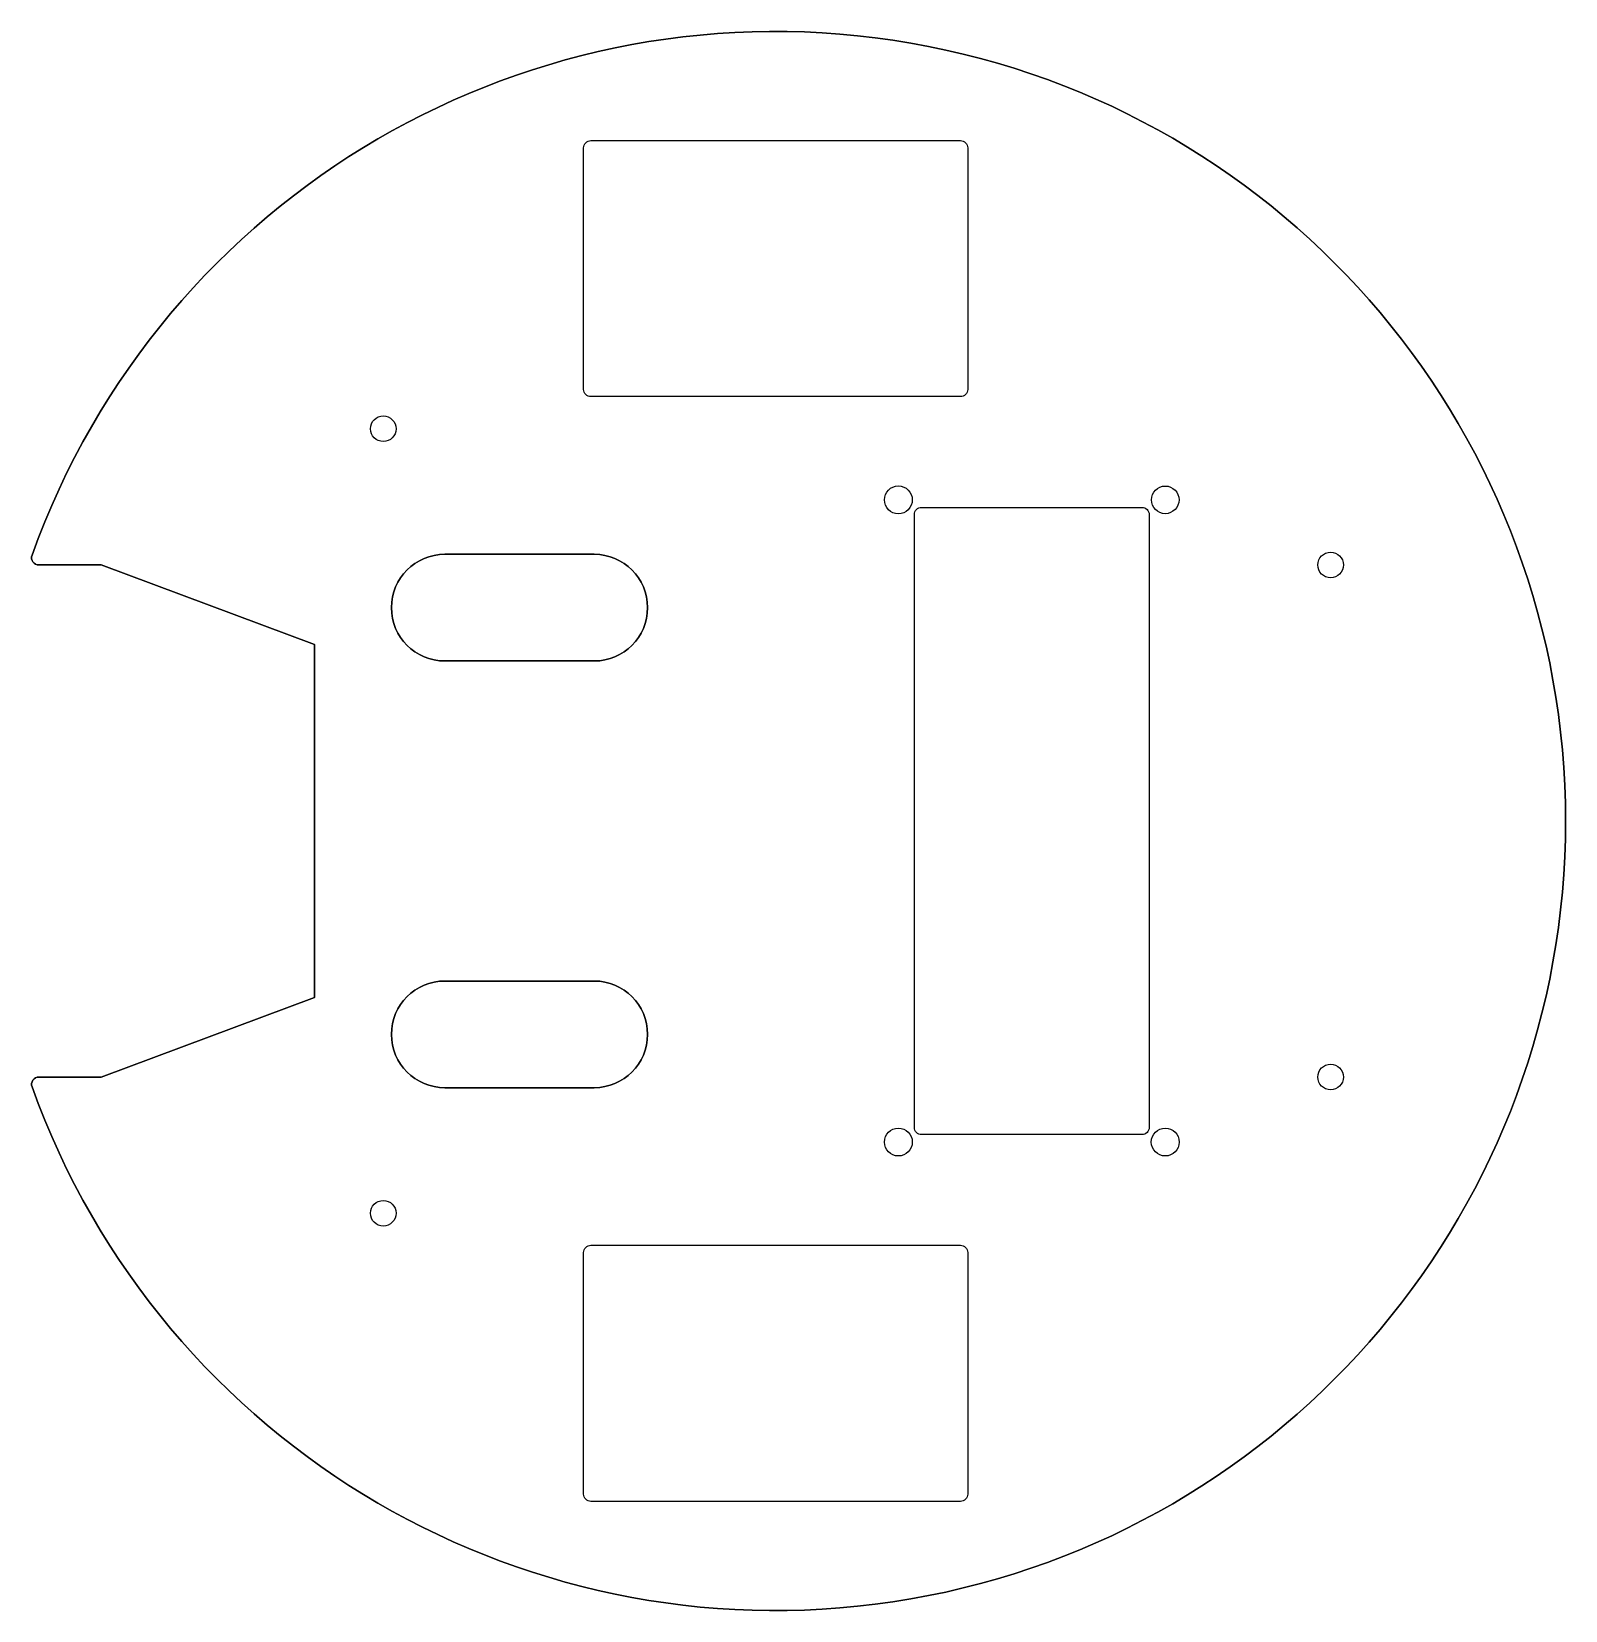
# Model space of a CAD drawing. Header units: millimetres. Extents: x -48 to 132, y 75 to 260.
import ezdxf

# ---------------------------------------------------------------- set-up
doc = ezdxf.new("R2010")
doc.units = ezdxf.units.MM
doc.layers.get('0').update_dxf_attribs({"linetype": 'CONTINUOUS'})

msp = doc.modelspace()

# ---------------------------------------------------------------- linework, layer by layer
for points in [[(-47.91, 136.01, 5.768292), (-47.91, 198.29, 0.51874), (-47.11, 197.15), (-39.81, 197.15), (-14.81, 187.82), (-14.81, 146.48), (-39.81, 137.15), (-47.11, 137.15, 0.51874)], [(-39.81, 197.15), (-47.11, 197.15, -0.51874), (-47.91, 198.29, -5.768292), (-47.91, 136.01, -0.51874), (-47.11, 137.15), (-39.81, 137.15), (-14.81, 146.48), (-14.81, 187.82)], [(61.69, 246.03), (61.69, 217.73, -0.414214), (60.84, 216.88), (17.54, 216.88, -0.414214), (16.69, 217.73), (16.69, 246.03, -0.414214), (17.54, 246.88), (60.84, 246.88, -0.414214)], [(16.69, 217.73), (16.69, 246.03, -0.414214), (17.54, 246.88), (60.84, 246.88, -0.414214), (61.69, 246.03), (61.69, 217.73, -0.414214), (60.84, 216.88), (17.54, 216.88, -0.414214)], [(82.09, 130.4), (56.29, 130.4, -0.414214), (55.44, 131.25), (55.44, 203.05, -0.414214), (56.29, 203.9), (82.09, 203.9, -0.414214), (82.94, 203.05), (82.94, 131.25, -0.414214)], [(56.29, 203.9), (82.09, 203.9, -0.414214), (82.94, 203.05), (82.94, 131.25, -0.414214), (82.09, 130.4), (56.29, 130.4, -0.414214), (55.44, 131.25), (55.44, 203.05, -0.414214)], [(0.44, 198.4, 1), (0.44, 185.9), (17.94, 185.9, 1), (17.94, 198.4)], [(0.44, 198.4), (17.94, 198.4, -1), (17.94, 185.9), (0.44, 185.9, -1)], [(0.44, 148.4, 1), (0.44, 135.9), (17.94, 135.9, 1), (17.94, 148.4)], [(0.44, 148.4), (17.94, 148.4, -1), (17.94, 135.9), (0.44, 135.9, -1)], [(17.54, 117.43), (60.84, 117.43, -0.414214), (61.69, 116.58), (61.69, 88.28, -0.414214), (60.84, 87.43), (17.54, 87.43, -0.414214), (16.69, 88.28), (16.69, 116.58, -0.414214)], [(60.84, 87.43), (17.54, 87.43, -0.414214), (16.69, 88.28), (16.69, 116.58, -0.414214), (17.54, 117.43), (60.84, 117.43, -0.414214), (61.69, 116.58), (61.69, 88.28, -0.414214)]]:
    msp.add_lwpolyline(points, format="xyb", close=True)
for centre, radius in [((-6.77, 213.11), 1.5), ((-6.77, 213.11), 1.5), ((53.57, 204.78), 1.63), ((53.57, 204.78), 1.63), ((84.82, 204.78), 1.62), ((84.82, 204.78), 1.62), ((104.19, 197.15), 1.5), ((104.19, 197.15), 1.5), ((104.19, 137.15), 1.5), ((104.19, 137.15), 1.5), ((53.57, 129.53), 1.63), ((53.57, 129.53), 1.63), ((84.82, 129.53), 1.63), ((84.82, 129.53), 1.63), ((-6.77, 121.19), 1.5), ((-6.77, 121.19), 1.5)]:
    msp.add_circle(centre, radius)

doc.saveas('drawing.dxf')
